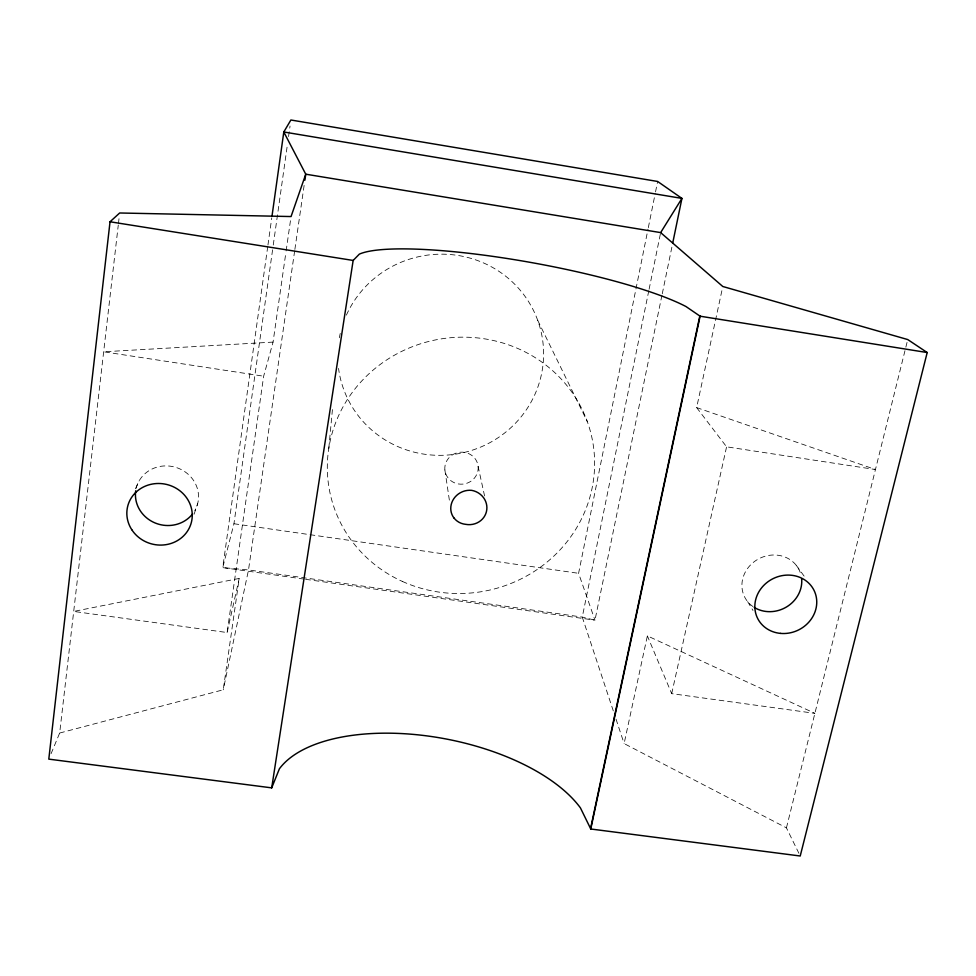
<?xml version="1.0" encoding="UTF-8"?>
<svg xmlns="http://www.w3.org/2000/svg" width="976" height="976" viewBox="0 0 976 976"><rect width="100%" height="100%" fill="white"/><g stroke="black" fill="none" stroke-linecap="round" stroke-linejoin="round"><path stroke-width="0.73" stroke-dasharray="4.88 3.66" d="M328.79 448.448L332.572 408.017M51.094 753.643L59.67 733.037L118.279 225.053M118.45 223.553L119.316 216.001M267.741 246.55L222.735 567.617L304.109 579.11M267.949 245.037L271.755 217.904M661.948 295.264L594.97 620.175L582.269 617.088L248.502 569.947L222.735 567.617L233.947 523.746L273.048 246.55M273.256 245.049L287.493 144.106M288.554 136.579L290.043 126.026M59.67 733.037L223.248 689.788L239.205 578.439L73.7 611.427L227.115 632.533L263.654 376.199L273.06 342.1L285.907 252.418M286.127 250.93L290.836 218.051M294.654 250.93L248.502 569.947L223.248 689.788M294.874 249.429L304.231 184.72M305.622 579.317L594.97 620.175L578.597 573.315L648.015 229.14M648.32 227.652L655.225 193.382M655.53 191.882L657.629 181.463M648.796 290.726L582.269 617.088L613.648 711.955M649.101 289.225L660.642 232.605M662.265 293.776L672.098 246.086M798.905 853.317L786.436 827.855L624.115 743.578L647.369 635.876L814.887 713.346L671.695 693.655L647.369 635.876M696.644 407.59L875.46 469.529L726.583 446.825L696.644 407.59L722.155 289.445M671.695 693.655L726.583 446.825M227.115 632.533L239.205 578.439M786.436 827.855L907.741 339.563M194.09 514.218L197.701 503.47M135.42 488.756L139.056 480.997M273.06 342.1L103.651 351.787L263.654 376.199M233.947 523.746L578.597 573.315M796.221 565.275L805.822 578.475M747.616 601.594L752.996 610.476M537.727 320.36L587.357 421.717M616.027 719.141L624.115 743.578M478.13 466.491A16.726 15.994 -10.4 0 1 454.462 482.803A16.726 15.994 -10.4 0 1 451.888 455.219A16.726 15.994 -10.4 0 1 478.13 466.491L484.572 495.93M444.873 469.944L449.729 502.579M346.395 315.138A103.041 100.516 -10.4 0 1 511.351 281.015A103.041 100.516 -10.4 0 1 487.353 443.995A103.041 100.516 -10.4 0 1 338.55 368.416M339.355 337.745A103.041 100.516 -10.4 0 1 340.246 333.414M752.972 606.572A30.439 27.792 -26.5 0 1 756.351 560.212A30.439 27.792 -26.5 0 1 801.186 575.742M136.201 488.232A31.683 29.683 14.7 0 1 178.01 468.126A31.683 29.683 14.7 0 1 194.797 510.643M402.344 581.415A133.834 127.978 -10.4 0 0 594.299 454.426A133.834 127.978 -10.4 0 0 386.276 360.205A133.834 127.978 -10.4 0 0 402.344 581.415"/><path stroke-width="1.46" d="M353.153 260.446L110.032 221.772L48.8 759.133L271.706 787.864L353.153 260.446L359.351 254.126A178.181 29.39 10.3 0 1 512.339 259.323A178.181 29.39 10.3 0 1 685.982 306.537L700.097 316.2L927.2 352.543L800.222 856.001L590.773 829.002L580.439 807.908A162.797 78.519 10.9 0 0 426.427 735.831A162.797 78.519 10.9 0 0 279.417 768.759L271.706 787.864M271.962 216.391L283.796 131.98L290.885 119.999L657.629 181.463L681.931 198.396L672.708 243.109M304.89 180.206L305.756 174.192L283.796 131.98L681.931 198.396L660.642 232.605L305.756 174.192L291.055 216.55L119.67 212.988L110.032 221.772M590.614 828.38L699.829 315.931M590.773 829.002L700.097 316.2M927.2 352.543L907.741 339.563L722.789 286.493L660.642 232.605M801.638 578.634A30.439 27.792 -26.5 0 1 786.644 606.889A30.439 27.792 -26.5 0 1 754.204 607.389M192.614 513.864A31.683 29.683 14.7 0 1 155.318 523.051A31.683 29.683 14.7 0 1 135.713 490.769M780.556 633.4A31.5 28.646 -26.2 0 0 814.838 592.139A31.5 28.646 -26.2 0 0 761.975 587.381A31.5 28.646 -26.2 0 0 780.556 633.4M131.76 529.675A32.83 30.659 14.2 0 0 188.392 529.687A32.83 30.659 14.2 0 0 158.49 483.486A32.83 30.659 14.2 0 0 131.76 529.675M454.06 518.085A18.312 16.97 -29.7 0 0 465.637 524.332A18.312 17.483 14.3 0 0 479.179 521.757A17.983 17.178 14.3 0 0 483.584 497.723A18.312 17.483 14.3 0 0 471.774 490.367A18.312 16.97 -29.7 0 0 458.354 494.015A17.983 16.677 -29.6 0 0 454.047 518.085"/></g></svg>
